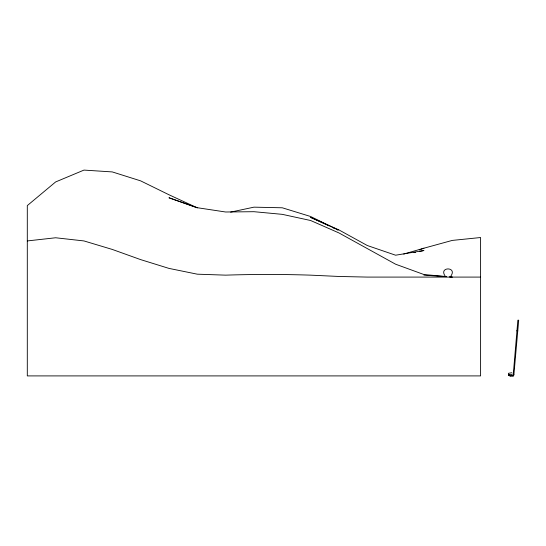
<?xml version="1.0" encoding="UTF-8"?>
<svg xmlns="http://www.w3.org/2000/svg" width="546" height="546" viewBox="0 0 546 546"><rect width="100%" height="100%" fill="white"/><g stroke="black" fill="none" stroke-linecap="round" stroke-linejoin="round"><path stroke-width="0.82" d="M513.356 373.368L517.854 320.222L518.29 320.113L518.7 320.29L513.875 374.938L508.435 374.938L508.435 373.314L511.834 372.734M512.967 373.259L513.554 373.075M517.001 330.842L517.792 330.903L516.939 330.828M508.435 374.938L510.032 375.907L508.64 374.938M451.023 275.846C457.323 266.625 438.711 266.625 445.01 275.846M419.212 249.918L423.935 248.198L452.265 240.411L480.596 237.53L480.596 375.907L27.3 375.907L27.3 205.596L55.631 181.941L83.961 170.093L112.292 171.922L140.622 180.856L168.953 194.751L197.29 207.849L168.953 197.761L197.29 207.712L225.621 211.998L253.951 211.698L282.282 214.346L310.613 220.502L338.943 232.93L395.604 264.209L423.935 274.536L446.437 276.563M403.699 254.067L423.935 248.198M230.617 212.128L253.951 207.159L282.282 207.787L310.613 216.503L338.199 230.071L336.643 229.381M413.936 252.607L415.602 252.259M419.772 251.392L423.935 250.525L395.604 255.207L367.274 245.509L338.943 229.927L310.613 217.363L328.985 225.846M27.3 240.936L55.631 237.769L83.961 240.936L112.292 249.44L140.622 259.609L168.953 268.393L197.29 274.181L225.621 275.15A1302.824 1302.824 0 0 1 310.613 275.15L338.943 276.46L367.274 277.088L480.596 277.088M510.346 375.778L513.615 375.907L510.032 375.907M423.935 275.15L446.437 276.692M449.767 276.918L452.265 277.088L449.767 276.863M332.814 227.614L335.114 228.672M508.913 375.034L510.121 375.764M510.182 374.938L511.445 375.778M511.349 374.938L512.517 375.778M509.247 374.938L510.333 375.907M513.397 373.43L513.875 374.938"/></g></svg>
